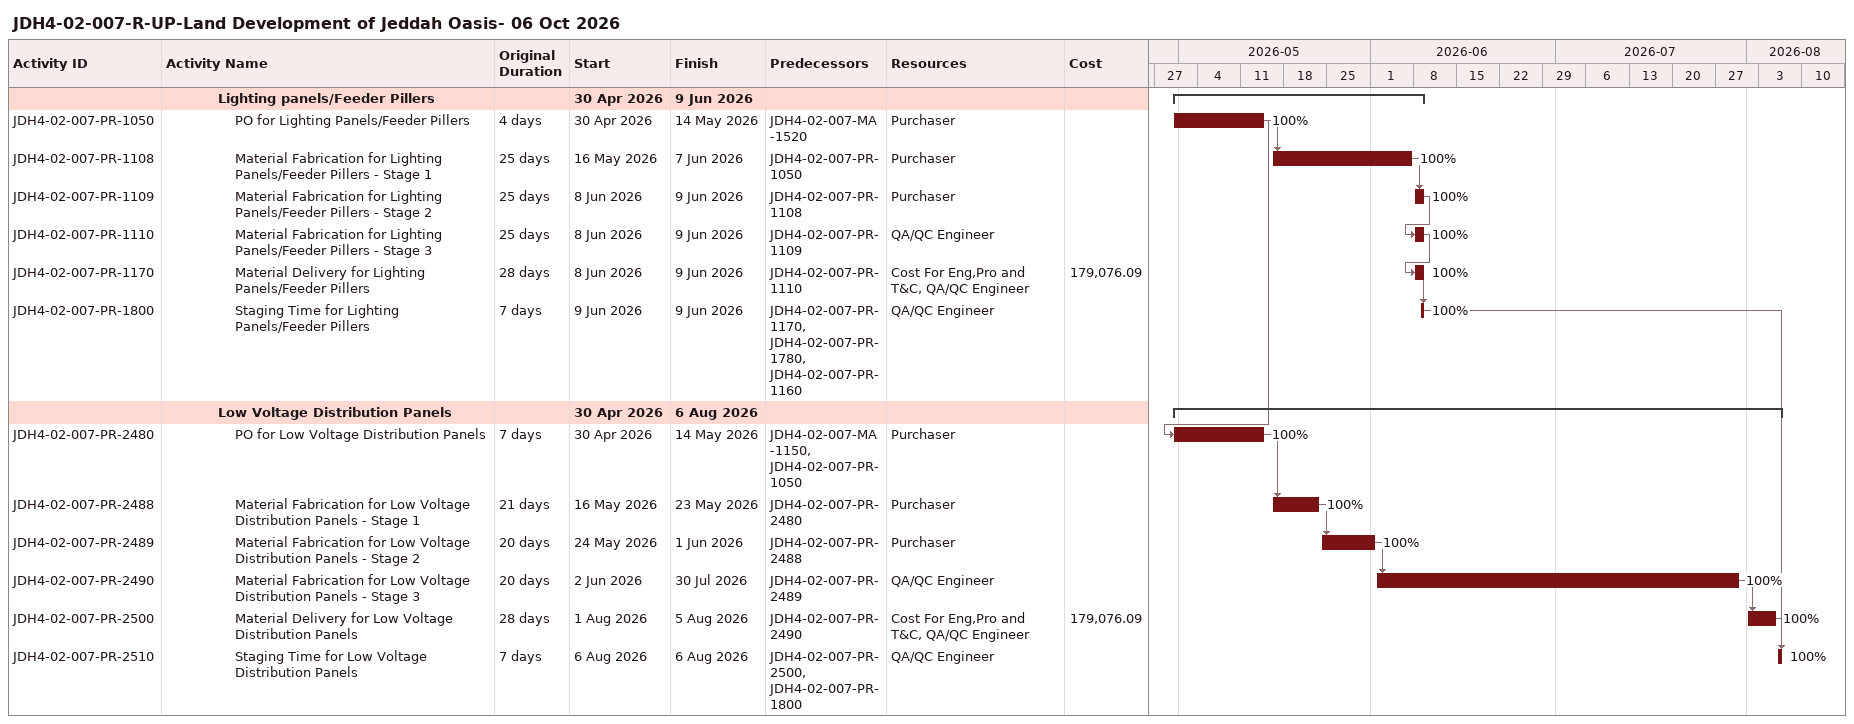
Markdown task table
JDH4-02-007-R-UP-Land Development of Jeddah Oasis- 06 Oct 2026

| ID | Level | Task | Original duration | Start | Finish | Predecessors | Resources | % complete | Cost |
|---|---|---|---|---|---|---|---|---|---|
|  | 4 | **Lighting panels/Feeder Pillers** |  | 2026-04-30 | 2026-06-09 |  |  |  |  |
| JDH4-02-007-PR-1050 | 5 | PO for Lighting Panels/Feeder Pillers | 4d | 2026-04-30 | 2026-05-14 | JDH4-02-007-MA-1520 | Purchaser | 100 |  |
| JDH4-02-007-PR-1108 | 5 | Material Fabrication for Lighting Panels/Feeder Pillers - Stage 1 | 25d | 2026-05-16 | 2026-06-07 | JDH4-02-007-PR-1050 | Purchaser | 100 |  |
| JDH4-02-007-PR-1109 | 5 | Material Fabrication for Lighting Panels/Feeder Pillers - Stage 2 | 25d | 2026-06-08 | 2026-06-09 | JDH4-02-007-PR-1108 | Purchaser | 100 |  |
| JDH4-02-007-PR-1110 | 5 | Material Fabrication for Lighting Panels/Feeder Pillers - Stage 3 | 25d | 2026-06-08 | 2026-06-09 | JDH4-02-007-PR-1109 | QA/QC Engineer | 100 |  |
| JDH4-02-007-PR-1170 | 5 | Material Delivery for Lighting Panels/Feeder Pillers | 28d | 2026-06-08 | 2026-06-09 | JDH4-02-007-PR-1110 | Cost For Eng,Pro and T&C, QA/QC Engineer | 100 | 179076.09 |
| JDH4-02-007-PR-1800 | 5 | Staging Time for Lighting Panels/Feeder Pillers | 7d | 2026-06-09 | 2026-06-09 | JDH4-02-007-PR-1170, JDH4-02-007-PR-1780, JDH4-02-007-PR-1160 | QA/QC Engineer | 100 |  |
|  | 4 | **Low Voltage Distribution Panels** |  | 2026-04-30 | 2026-08-06 |  |  |  |  |
| JDH4-02-007-PR-2480 | 5 | PO for Low Voltage Distribution Panels | 7d | 2026-04-30 | 2026-05-14 | JDH4-02-007-MA-1150, JDH4-02-007-PR-1050 | Purchaser | 100 |  |
| JDH4-02-007-PR-2488 | 5 | Material Fabrication for Low Voltage Distribution Panels - Stage 1 | 21d | 2026-05-16 | 2026-05-23 | JDH4-02-007-PR-2480 | Purchaser | 100 |  |
| JDH4-02-007-PR-2489 | 5 | Material Fabrication for Low Voltage Distribution Panels - Stage 2 | 20d | 2026-05-24 | 2026-06-01 | JDH4-02-007-PR-2488 | Purchaser | 100 |  |
| JDH4-02-007-PR-2490 | 5 | Material Fabrication for Low Voltage Distribution Panels - Stage 3 | 20d | 2026-06-02 | 2026-07-30 | JDH4-02-007-PR-2489 | QA/QC Engineer | 100 |  |
| JDH4-02-007-PR-2500 | 5 | Material Delivery for Low Voltage Distribution Panels | 28d | 2026-08-01 | 2026-08-05 | JDH4-02-007-PR-2490 | Cost For Eng,Pro and T&C, QA/QC Engineer | 100 | 179076.09 |
| JDH4-02-007-PR-2510 | 5 | Staging Time for Low Voltage Distribution Panels | 7d | 2026-08-06 | 2026-08-06 | JDH4-02-007-PR-2500, JDH4-02-007-PR-1800 | QA/QC Engineer | 100 |  |
